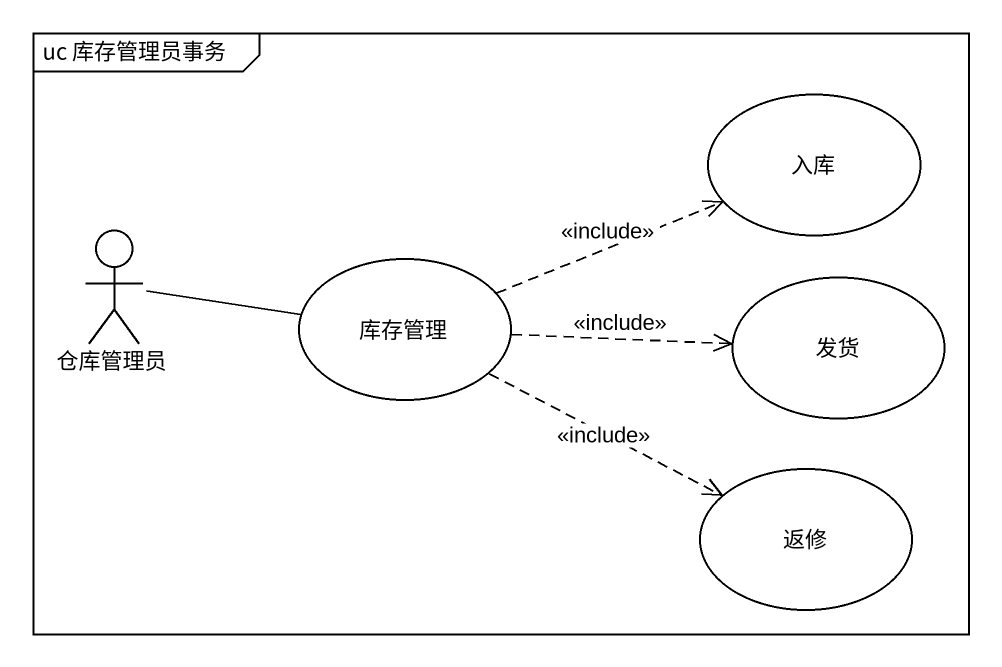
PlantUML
@startuml
mainframe uc 库存管理员事务
usecase 入库
actor 仓库管理员
usecase 库存管理
usecase 发货
usecase 返修
仓库管理员 -right- 库存管理
库存管理 .right.> 入库 : <<include>>
库存管理 .right.> 发货 : <<include>>
库存管理 .right.> 返修 : <<include>>
@enduml
